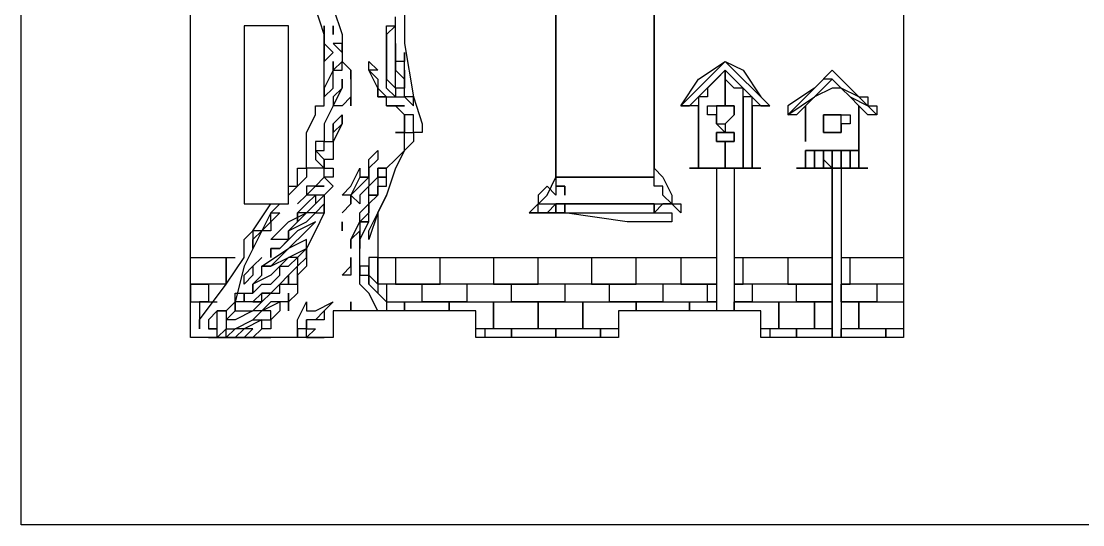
# Model space of a CAD drawing. Header units: millimetres. Extents: x 0 to 600, y 0 to 450.
# Drawn here: x 0 to 119.1, y 0 to 56.5 of the extents above; entities that cross this region are included whole.
import ezdxf

# ---------------------------------------------------------------- set-up
doc = ezdxf.new("R2010")
doc.units = ezdxf.units.MM
for name, color, linetype in [('border- do not edit', 2, 'Continuous'), ('Engraving', 1, 'Continuous'), ('External Cuts', 5, 'Continuous'), ('Holes and apertures', 3, 'Continuous')]:
    doc.layers.add(name, color=color, linetype=linetype)

msp = doc.modelspace()

# ---------------------------------------------------------------- linework, layer by layer
at = {"layer": 'border- do not edit'}
for p, q in [((0, 0), (0, 400)), ((600, 0), (0, 0))]:
    msp.add_line(p, q, dxfattribs=at)
at = {"layer": 'Engraving'}
for p, q in [((71, 70), (71, 56)), ((71, 56), (71, 68)), ((60, 64), (60, 47)), ((60, 39), (60, 62)), ((43, 59), (43, 54)), ((34, 55), (33, 58)), ((35, 58), (36, 55)), ((34, 54), (34, 56)), ((34, 56), (34, 54)), ((35, 56), (35, 56)), ((35, 56), (35, 56)), ((35, 56), (35, 55)), ((35, 55), (35, 56)), ((35, 56), (35, 56)), ((42, 56), (41, 55)), ((41, 55), (41, 56)), ((41, 56), (41, 56)), ((41, 56), (41, 56)), ((41, 56), (42, 56)), ((42, 56), (42, 57)), ((42, 55), (42, 56)), ((42, 56), (42, 56)), ((60, 47), (60, 56)), ((71, 56), (71, 40)), ((71, 42), (71, 56)), ((34, 51), (34, 55)), ((35, 55), (35, 55)), ((36, 55), (36, 53)), ((41, 55), (41, 55)), ((41, 52), (41, 55)), ((41, 55), (41, 53)), ((42, 52), (42, 55)), ((42, 55), (42, 55)), ((34, 54), (34, 52)), ((35, 53), (34, 54)), ((34, 54), (34, 54)), ((36, 54), (35, 54)), ((35, 54), (35, 54)), ((35, 54), (36, 53)), ((36, 53), (36, 54)), ((36, 54), (36, 54)), ((42, 53), (42, 54)), ((42, 54), (42, 53)), ((43, 54), (44, 48)), ((34, 52), (35, 53)), ((36, 53), (36, 53)), ((36, 53), (36, 53)), ((36, 53), (36, 52)), ((36, 53), (36, 53)), ((36, 53), (36, 53)), ((36, 53), (36, 53)), ((41, 53), (41, 50)), ((42, 52), (42, 53)), ((42, 53), (42, 51)), ((43, 52), (43, 53)), ((43, 53), (43, 52)), ((34, 52), (34, 52)), ((34, 52), (34, 52)), ((35, 51), (35, 52)), ((35, 52), (35, 52)), ((35, 52), (35, 51)), ((36, 52), (35, 51)), ((36, 52), (37, 51)), ((36, 52), (36, 52)), ((36, 52), (36, 52)), ((36, 51), (36, 52)), ((36, 52), (36, 52)), ((39, 51), (39, 52)), ((39, 52), (39, 52)), ((39, 52), (39, 52)), ((39, 52), (40, 51)), ((41, 50), (41, 52)), ((41, 52), (41, 52)), ((41, 52), (41, 52)), ((41, 52), (41, 52)), ((41, 52), (41, 52)), ((41, 52), (41, 52)), ((41, 52), (41, 52)), ((42, 50), (42, 52)), ((43, 52), (42, 52)), ((43, 51), (43, 52)), ((43, 52), (43, 52)), ((76, 50), (79, 52)), ((79, 52), (77, 50)), ((79, 52), (79, 52)), ((79, 52), (81, 51)), ((84, 47), (79, 52)), ((79, 52), (79, 52)), ((79, 52), (79, 52)), ((79, 52), (79, 52)), ((34, 47), (34, 51)), ((35, 51), (34, 49)), ((35, 50), (35, 51)), ((35, 51), (35, 51)), ((35, 51), (36, 51)), ((36, 51), (36, 51)), ((36, 51), (36, 51)), ((37, 51), (37, 50)), ((37, 50), (37, 51)), ((37, 51), (37, 51)), ((37, 51), (37, 51)), ((37, 51), (37, 50)), ((40, 49), (39, 51)), ((40, 51), (39, 51)), ((39, 51), (40, 50)), ((42, 51), (43, 50)), ((43, 50), (43, 51)), ((43, 51), (43, 51)), ((43, 51), (43, 51)), ((43, 51), (43, 50)), ((43, 49), (43, 51)), ((43, 51), (43, 51)), ((76, 48), (79, 51)), ((79, 51), (78, 50)), ((79, 50), (79, 51)), ((79, 51), (79, 50)), ((79, 49), (79, 51)), ((79, 51), (81, 49)), ((81, 51), (83, 48)), ((89, 49), (91, 51)), ((91, 51), (92, 50)), ((34, 49), (34, 48)), ((34, 48), (35, 49)), ((35, 49), (35, 50)), ((35, 47), (36, 49)), ((36, 49), (35, 48)), ((36, 50), (36, 50)), ((36, 50), (36, 50)), ((36, 50), (36, 50)), ((36, 50), (36, 50)), ((36, 50), (36, 49)), ((36, 49), (36, 50)), ((36, 50), (36, 50)), ((36, 49), (36, 49)), ((36, 49), (36, 49)), ((36, 49), (36, 49)), ((36, 49), (36, 49)), ((37, 50), (37, 50)), ((37, 50), (37, 49)), ((37, 49), (37, 49)), ((37, 49), (37, 48)), ((40, 50), (40, 49)), ((40, 48), (40, 49)), ((40, 49), (41, 48)), ((40, 48), (40, 49)), ((40, 49), (40, 49)), ((40, 49), (40, 48)), ((41, 49), (41, 50)), ((41, 50), (42, 49)), ((42, 48), (41, 49)), ((41, 49), (41, 49)), ((42, 49), (42, 50)), ((42, 50), (42, 50)), ((42, 50), (42, 50)), ((42, 50), (42, 50)), ((43, 49), (42, 49)), ((42, 49), (42, 49)), ((42, 49), (42, 49)), ((42, 49), (42, 49)), ((42, 49), (42, 49)), ((42, 49), (42, 49)), ((42, 49), (42, 48)), ((43, 50), (43, 49)), ((43, 48), (43, 49)), ((74, 47), (76, 50)), ((77, 50), (74, 47)), ((78, 50), (77, 49)), ((77, 49), (77, 48)), ((80, 49), (79, 50)), ((79, 50), (79, 49)), ((79, 49), (79, 47)), ((79, 47), (79, 49)), ((81, 49), (80, 49)), ((81, 48), (81, 49)), ((81, 49), (83, 47)), ((86, 46), (89, 49)), ((89, 49), (86, 47)), ((90, 50), (89, 49)), ((89, 48), (91, 50)), ((91, 49), (89, 48)), ((91, 50), (90, 50)), ((92, 49), (91, 50)), ((91, 50), (91, 50)), ((91, 50), (91, 50)), ((91, 50), (92, 49)), ((92, 49), (91, 49)), ((91, 49), (91, 49)), ((91, 49), (91, 49)), ((92, 50), (93, 49)), ((94, 48), (92, 49)), ((92, 49), (93, 48)), ((93, 48), (92, 49)), ((93, 49), (94, 48)), ((35, 48), (35, 47)), ((37, 48), (36, 47)), ((37, 47), (37, 48)), ((37, 48), (37, 47)), ((41, 48), (40, 48)), ((40, 48), (40, 48)), ((40, 48), (41, 48)), ((41, 48), (40, 48)), ((40, 48), (40, 48)), ((41, 47), (41, 48)), ((41, 48), (41, 48)), ((41, 48), (41, 48)), ((41, 48), (41, 48)), ((41, 48), (42, 48)), ((42, 48), (42, 48)), ((42, 48), (43, 48)), ((42, 48), (42, 48)), ((42, 48), (42, 48)), ((43, 48), (43, 48)), ((44, 48), (43, 48)), ((43, 48), (44, 47)), ((44, 48), (45, 45)), ((44, 48), (44, 48)), ((44, 47), (44, 48)), ((44, 48), (44, 48)), ((75, 47), (76, 48)), ((77, 48), (76, 48)), ((76, 48), (76, 47)), ((81, 44), (81, 48)), ((82, 48), (81, 48)), ((81, 48), (81, 44)), ((82, 47), (82, 48)), ((83, 48), (84, 47)), ((86, 46), (89, 48)), ((89, 48), (88, 47)), ((94, 47), (93, 48)), ((93, 48), (93, 48)), ((93, 48), (93, 48)), ((93, 48), (93, 48)), ((93, 48), (95, 47)), ((93, 48), (93, 48)), ((93, 48), (93, 48)), ((93, 48), (93, 48)), ((95, 47), (94, 48)), ((94, 48), (94, 48)), ((94, 48), (94, 48)), ((94, 48), (95, 48)), ((94, 48), (94, 48)), ((94, 48), (94, 48)), ((94, 48), (94, 48)), ((94, 48), (94, 48)), ((95, 48), (95, 47)), ((33, 46), (33, 47)), ((33, 47), (34, 47)), ((35, 47), (34, 45)), ((36, 47), (35, 47)), ((35, 47), (35, 47)), ((35, 47), (35, 47)), ((37, 47), (37, 47)), ((37, 47), (37, 47)), ((37, 47), (37, 47)), ((37, 47), (37, 47)), ((37, 47), (37, 47)), ((42, 47), (41, 47)), ((41, 47), (41, 47)), ((41, 47), (41, 47)), ((41, 47), (42, 47)), ((42, 47), (41, 47)), ((43, 46), (42, 47)), ((43, 47), (42, 47)), ((42, 47), (42, 47)), ((42, 47), (42, 47)), ((42, 47), (43, 47)), ((43, 47), (43, 47)), ((43, 47), (43, 47)), ((43, 47), (43, 47)), ((44, 47), (44, 47)), ((60, 39), (60, 47)), ((60, 47), (60, 39)), ((75, 47), (74, 47)), ((74, 47), (74, 47)), ((74, 47), (74, 47)), ((74, 47), (74, 47)), ((74, 47), (74, 47)), ((74, 47), (75, 47)), ((76, 47), (75, 47)), ((75, 47), (75, 47)), ((76, 44), (76, 47)), ((76, 47), (76, 47)), ((76, 47), (76, 47)), ((76, 47), (76, 44)), ((77, 46), (77, 47)), ((77, 47), (78, 47)), ((78, 47), (78, 47)), ((78, 47), (78, 47)), ((78, 47), (78, 47)), ((78, 47), (78, 47)), ((78, 47), (79, 47)), ((79, 47), (78, 47)), ((78, 47), (78, 47)), ((78, 47), (78, 47)), ((78, 47), (78, 47)), ((78, 47), (78, 47)), ((78, 47), (78, 47)), ((78, 47), (78, 47)), ((78, 47), (78, 46)), ((79, 47), (79, 47)), ((79, 47), (80, 47)), ((79, 47), (79, 47)), ((80, 47), (79, 47)), ((79, 47), (79, 47)), ((79, 47), (79, 47)), ((79, 47), (79, 47)), ((80, 47), (80, 47)), ((80, 47), (80, 47)), ((80, 47), (80, 47)), ((80, 47), (80, 47)), ((80, 47), (80, 47)), ((80, 47), (80, 46)), ((80, 46), (80, 47)), ((80, 47), (80, 47)), ((80, 47), (80, 47)), ((80, 47), (80, 47)), ((80, 47), (80, 47)), ((80, 47), (80, 47)), ((83, 47), (82, 47)), ((82, 47), (82, 47)), ((82, 47), (82, 44)), ((82, 44), (82, 47)), ((84, 47), (83, 47)), ((83, 47), (83, 47)), ((83, 47), (83, 47)), ((83, 47), (84, 47)), ((84, 47), (84, 47)), ((84, 47), (84, 47)), ((84, 47), (84, 47)), ((86, 47), (86, 46)), ((88, 47), (87, 46)), ((88, 44), (88, 47)), ((88, 47), (88, 47)), ((88, 47), (88, 47)), ((88, 47), (88, 45)), ((94, 45), (94, 47)), ((94, 47), (94, 47)), ((95, 46), (94, 47)), ((94, 47), (94, 46)), ((95, 47), (96, 46)), ((96, 46), (95, 47)), ((95, 47), (96, 47)), ((96, 47), (96, 46)), ((32, 44), (33, 46)), ((35, 45), (36, 46)), ((36, 46), (35, 45)), ((36, 46), (36, 46)), ((36, 46), (36, 46)), ((36, 46), (36, 45)), ((36, 45), (36, 46)), ((36, 46), (36, 46)), ((36, 46), (36, 46)), ((36, 46), (36, 46)), ((44, 46), (43, 46)), ((43, 46), (43, 45)), ((43, 45), (43, 46)), ((43, 46), (43, 46)), ((44, 44), (44, 46)), ((44, 46), (44, 46)), ((44, 46), (44, 46)), ((78, 46), (77, 46)), ((77, 46), (77, 46)), ((78, 45), (78, 46)), ((78, 46), (78, 46)), ((78, 46), (78, 46)), ((78, 46), (78, 46)), ((78, 46), (78, 45)), ((80, 46), (79, 45)), ((79, 45), (80, 46)), ((80, 46), (80, 46)), ((80, 46), (80, 46)), ((80, 46), (80, 46)), ((80, 46), (80, 46)), ((80, 46), (80, 46)), ((87, 46), (86, 46)), ((86, 46), (86, 46)), ((86, 46), (86, 46)), ((86, 46), (86, 46)), ((86, 46), (86, 46)), ((86, 46), (86, 46)), ((86, 46), (86, 46)), ((90, 45), (90, 46)), ((90, 46), (90, 46)), ((90, 46), (90, 46)), ((90, 46), (90, 46)), ((90, 46), (90, 46)), ((90, 46), (90, 46)), ((90, 46), (90, 46)), ((90, 46), (91, 46)), ((91, 46), (90, 46)), ((90, 46), (90, 46)), ((90, 46), (90, 46)), ((90, 46), (90, 46)), ((90, 46), (90, 46)), ((90, 46), (90, 46)), ((90, 46), (90, 46)), ((90, 46), (90, 45)), ((91, 46), (91, 46)), ((91, 46), (91, 46)), ((91, 46), (92, 46)), ((92, 46), (91, 46)), ((91, 46), (91, 46)), ((91, 46), (91, 46)), ((91, 46), (91, 46)), ((92, 46), (92, 46)), ((92, 46), (92, 46)), ((92, 46), (92, 46)), ((92, 46), (92, 46)), ((92, 46), (93, 46)), ((92, 45), (92, 46)), ((92, 46), (92, 46)), ((92, 46), (92, 46)), ((92, 46), (92, 46)), ((92, 46), (92, 46)), ((92, 46), (92, 46)), ((93, 46), (93, 46)), ((93, 46), (93, 46)), ((93, 46), (93, 45)), ((94, 46), (94, 44)), ((96, 46), (95, 46)), ((96, 46), (96, 46)), ((96, 46), (96, 46)), ((96, 46), (96, 46)), ((96, 46), (96, 46)), ((34, 45), (34, 44)), ((35, 44), (35, 45)), ((35, 45), (35, 45)), ((35, 45), (35, 44)), ((35, 44), (35, 45)), ((35, 45), (35, 45)), ((36, 45), (35, 43)), ((35, 45), (35, 45)), ((35, 45), (35, 44)), ((35, 44), (36, 45)), ((36, 45), (36, 45)), ((43, 45), (43, 44)), ((43, 44), (43, 45)), ((45, 45), (45, 44)), ((79, 44), (78, 45)), ((78, 45), (79, 45)), ((79, 45), (79, 44)), ((79, 45), (79, 45)), ((79, 45), (79, 45)), ((79, 45), (79, 45)), ((88, 45), (88, 43)), ((90, 44), (90, 45)), ((90, 45), (90, 45)), ((90, 45), (90, 45)), ((90, 45), (90, 44)), ((93, 45), (92, 45)), ((92, 45), (92, 45)), ((92, 45), (92, 44)), ((92, 44), (92, 45)), ((92, 45), (92, 45)), ((92, 45), (92, 45)), ((94, 42), (94, 45)), ((32, 42), (32, 44)), ((34, 43), (33, 43)), ((33, 43), (33, 43)), ((33, 43), (33, 43)), ((33, 43), (33, 42)), ((34, 44), (34, 43)), ((34, 43), (34, 43)), ((34, 43), (34, 43)), ((34, 43), (35, 43)), ((34, 42), (34, 43)), ((34, 43), (34, 43)), ((35, 43), (35, 44)), ((35, 44), (35, 44)), ((35, 44), (35, 44)), ((35, 44), (35, 44)), ((35, 44), (35, 44)), ((35, 44), (35, 44)), ((35, 43), (35, 43)), ((35, 43), (35, 42)), ((43, 44), (42, 44)), ((42, 44), (43, 44)), ((43, 44), (44, 44)), ((43, 43), (43, 44)), ((43, 44), (43, 44)), ((43, 44), (43, 44)), ((43, 44), (43, 44)), ((43, 44), (43, 44)), ((44, 43), (43, 42)), ((43, 42), (43, 43)), ((43, 43), (43, 43)), ((45, 44), (44, 44)), ((44, 44), (44, 44)), ((44, 44), (44, 44)), ((44, 44), (44, 43)), ((44, 43), (44, 43)), ((76, 40), (76, 44)), ((76, 44), (76, 40)), ((78, 43), (78, 44)), ((78, 44), (78, 44)), ((78, 44), (78, 44)), ((78, 44), (79, 44)), ((79, 44), (78, 44)), ((78, 44), (78, 44)), ((78, 44), (78, 44)), ((78, 44), (78, 43)), ((79, 43), (78, 43)), ((78, 43), (78, 43)), ((78, 43), (78, 43)), ((78, 43), (78, 43)), ((78, 43), (78, 43)), ((78, 43), (78, 43)), ((78, 43), (78, 43)), ((78, 43), (78, 43)), ((78, 43), (78, 43)), ((78, 43), (78, 43)), ((78, 43), (78, 43)), ((78, 43), (78, 43)), ((78, 43), (79, 43)), ((79, 44), (79, 44)), ((79, 44), (79, 44)), ((79, 44), (79, 44)), ((79, 44), (79, 44)), ((79, 44), (79, 44)), ((79, 44), (79, 44)), ((79, 44), (79, 44)), ((79, 44), (80, 44)), ((80, 44), (79, 44)), ((79, 44), (79, 44)), ((79, 44), (79, 44)), ((79, 42), (79, 43)), ((79, 43), (79, 43)), ((80, 43), (79, 43)), ((79, 43), (79, 43)), ((79, 43), (79, 43)), ((79, 43), (79, 42)), ((79, 43), (79, 43)), ((79, 43), (80, 43)), ((80, 44), (80, 44)), ((80, 44), (80, 44)), ((80, 44), (80, 44)), ((80, 44), (80, 43)), ((80, 43), (80, 44)), ((80, 43), (80, 43)), ((80, 43), (80, 43)), ((80, 43), (80, 43)), ((80, 43), (80, 43)), ((80, 43), (80, 43)), ((80, 43), (80, 43)), ((80, 43), (80, 43)), ((80, 43), (80, 43)), ((80, 43), (80, 43)), ((80, 43), (80, 43)), ((80, 43), (80, 43)), ((81, 40), (81, 44)), ((81, 44), (81, 40)), ((82, 44), (82, 40)), ((82, 40), (82, 44)), ((88, 43), (88, 44)), ((88, 44), (88, 44)), ((88, 43), (88, 43)), ((88, 43), (88, 43)), ((88, 43), (88, 43)), ((91, 44), (90, 44)), ((90, 44), (91, 44)), ((91, 44), (91, 44)), ((92, 44), (91, 44)), ((91, 44), (91, 44)), ((91, 44), (91, 44)), ((91, 44), (91, 44)), ((91, 44), (91, 44)), ((91, 44), (91, 44)), ((91, 44), (91, 44)), ((91, 44), (91, 44)), ((91, 44), (92, 44)), ((92, 44), (92, 44)), ((94, 44), (94, 40)), ((32, 41), (32, 42)), ((34, 41), (33, 42)), ((33, 42), (33, 42)), ((33, 42), (33, 42)), ((33, 42), (33, 41)), ((33, 42), (34, 42)), ((34, 42), (34, 42)), ((34, 42), (34, 42)), ((34, 42), (34, 42)), ((35, 42), (35, 42)), ((35, 42), (35, 42)), ((35, 42), (35, 42)), ((35, 42), (35, 41)), ((39, 41), (40, 42)), ((40, 42), (40, 41)), ((43, 42), (42, 40)), ((42, 41), (43, 42)), ((71, 41), (71, 42)), ((71, 42), (71, 42)), ((71, 42), (71, 42)), ((79, 42), (79, 40)), ((79, 40), (79, 42)), ((88, 41), (88, 42)), ((88, 42), (88, 42)), ((88, 42), (88, 42)), ((88, 42), (88, 42)), ((88, 42), (88, 41)), ((88, 41), (88, 42)), ((88, 42), (89, 42)), ((91, 42), (88, 42)), ((88, 42), (91, 42)), ((89, 42), (88, 42)), ((88, 42), (88, 41)), ((88, 42), (88, 42)), ((88, 42), (88, 42)), ((88, 42), (88, 42)), ((88, 42), (88, 42)), ((88, 42), (88, 42)), ((88, 42), (88, 42)), ((88, 42), (88, 42)), ((88, 42), (88, 42)), ((88, 42), (88, 42)), ((88, 42), (88, 42)), ((88, 42), (88, 42)), ((88, 42), (88, 42)), ((88, 42), (88, 42)), ((88, 42), (88, 42)), ((88, 42), (88, 42)), ((88, 42), (88, 42)), ((89, 42), (89, 42)), ((89, 42), (89, 41)), ((89, 41), (89, 42)), ((89, 42), (89, 42)), ((89, 42), (89, 42)), ((89, 42), (90, 42)), ((90, 42), (89, 42)), ((89, 42), (89, 42)), ((89, 42), (89, 42)), ((89, 42), (89, 41)), ((89, 41), (89, 42)), ((89, 42), (89, 42)), ((90, 41), (90, 42)), ((90, 42), (90, 42)), ((90, 42), (90, 42)), ((90, 42), (90, 42)), ((90, 42), (90, 42)), ((90, 42), (90, 42)), ((90, 42), (90, 42)), ((90, 42), (90, 41)), ((90, 41), (90, 42)), ((90, 42), (91, 42)), ((91, 42), (90, 42)), ((90, 42), (90, 41)), ((91, 42), (91, 42)), ((91, 42), (91, 41)), ((91, 41), (91, 42)), ((91, 42), (91, 42)), ((91, 42), (92, 42)), ((92, 42), (91, 42)), ((91, 42), (91, 42)), ((91, 42), (91, 41)), ((93, 42), (91, 42)), ((91, 42), (94, 42)), ((91, 41), (91, 42)), ((91, 42), (91, 42)), ((92, 42), (92, 42)), ((92, 42), (92, 42)), ((92, 41), (92, 42)), ((92, 42), (92, 42)), ((92, 42), (92, 42)), ((92, 42), (92, 42)), ((92, 42), (92, 42)), ((92, 42), (92, 42)), ((92, 42), (92, 42)), ((92, 42), (92, 41)), ((92, 41), (92, 42)), ((92, 42), (93, 42)), ((93, 42), (93, 42)), ((93, 42), (93, 41)), ((93, 41), (93, 42)), ((93, 42), (93, 42)), ((93, 42), (94, 42)), ((94, 42), (93, 42)), ((93, 42), (93, 42)), ((93, 42), (93, 41)), ((94, 42), (93, 42)), ((93, 41), (93, 42)), ((93, 42), (93, 42)), ((93, 42), (93, 42)), ((93, 42), (93, 41)), ((94, 41), (94, 42)), ((94, 42), (94, 42)), ((94, 42), (94, 42)), ((94, 42), (94, 42)), ((94, 42), (94, 42)), ((94, 42), (94, 42)), ((94, 42), (94, 42)), ((94, 42), (94, 42)), ((94, 42), (94, 42)), ((32, 40), (32, 41)), ((33, 41), (33, 41)), ((33, 41), (33, 41)), ((33, 41), (34, 40)), ((35, 41), (34, 41)), ((34, 40), (34, 41)), ((34, 41), (34, 41)), ((34, 41), (34, 41)), ((34, 41), (34, 40)), ((39, 40), (39, 41)), ((40, 41), (39, 40)), ((41, 40), (42, 41)), ((71, 39), (71, 41)), ((71, 41), (71, 41)), ((88, 40), (88, 41)), ((88, 41), (88, 41)), ((88, 41), (88, 41)), ((88, 41), (88, 40)), ((88, 40), (88, 41)), ((88, 41), (88, 41)), ((88, 41), (88, 41)), ((88, 41), (88, 40)), ((88, 40), (88, 41)), ((88, 41), (88, 41)), ((88, 41), (88, 40)), ((89, 41), (89, 41)), ((89, 41), (89, 40)), ((89, 40), (89, 41)), ((89, 41), (89, 41)), ((89, 41), (89, 41)), ((89, 41), (89, 40)), ((89, 40), (89, 41)), ((89, 41), (89, 41)), ((89, 41), (89, 41)), ((90, 40), (90, 41)), ((90, 41), (90, 41)), ((90, 41), (90, 41)), ((90, 41), (90, 40)), ((90, 40), (90, 41)), ((90, 41), (90, 41)), ((90, 41), (91, 40)), ((91, 41), (91, 41)), ((91, 41), (91, 40)), ((91, 40), (91, 41)), ((91, 41), (91, 41)), ((91, 41), (91, 41)), ((91, 41), (91, 40)), ((91, 40), (91, 41)), ((91, 41), (91, 41)), ((91, 41), (91, 41)), ((92, 40), (92, 41)), ((92, 41), (92, 41)), ((92, 41), (92, 41)), ((92, 41), (92, 40)), ((92, 40), (92, 41)), ((92, 41), (92, 41)), ((93, 41), (93, 41)), ((93, 41), (93, 40)), ((93, 40), (93, 41)), ((93, 41), (93, 41)), ((93, 41), (93, 41)), ((93, 41), (93, 40)), ((93, 41), (93, 40)), ((93, 40), (93, 41)), ((93, 41), (93, 41)), ((93, 41), (93, 41)), ((94, 40), (94, 41)), ((31, 39), (31, 40)), ((31, 40), (32, 40)), ((33, 40), (32, 40)), ((32, 40), (32, 40)), ((32, 40), (32, 40)), ((32, 40), (32, 39)), ((34, 40), (33, 40)), ((33, 40), (33, 40)), ((34, 40), (34, 40)), ((34, 40), (35, 40)), ((34, 39), (34, 40)), ((34, 40), (34, 40)), ((35, 40), (35, 40)), ((35, 40), (35, 39)), ((37, 38), (38, 40)), ((38, 40), (38, 40)), ((38, 40), (38, 40)), ((38, 40), (38, 40)), ((38, 40), (38, 39)), ((39, 39), (39, 40)), ((39, 40), (39, 39)), ((40, 39), (40, 40)), ((40, 40), (40, 40)), ((40, 40), (40, 40)), ((40, 40), (41, 40)), ((41, 40), (40, 40)), ((40, 40), (40, 39)), ((42, 40), (41, 37)), ((41, 40), (41, 40)), ((41, 40), (41, 40)), ((41, 39), (41, 40)), ((71, 40), (72, 39)), ((75, 40), (75, 40)), ((75, 40), (75, 40)), ((75, 40), (76, 40)), ((79, 40), (75, 40)), ((75, 40), (75, 40)), ((79, 40), (75, 40)), ((75, 40), (75, 40)), ((75, 40), (75, 40)), ((75, 40), (79, 40)), ((76, 40), (77, 40)), ((77, 40), (79, 40)), ((78, 40), (78, 24)), ((83, 40), (79, 40)), ((83, 40), (79, 40)), ((79, 40), (83, 40)), ((79, 40), (80, 40)), ((80, 40), (81, 40)), ((80, 40), (80, 30)), ((81, 40), (82, 40)), ((82, 40), (82, 40)), ((82, 40), (83, 40)), ((82, 40), (82, 40)), ((83, 40), (83, 40)), ((83, 40), (83, 40)), ((83, 40), (83, 40)), ((83, 40), (83, 40)), ((87, 40), (87, 40)), ((87, 40), (87, 40)), ((87, 40), (88, 40)), ((91, 40), (87, 40)), ((87, 40), (87, 40)), ((91, 40), (87, 40)), ((87, 40), (87, 40)), ((87, 40), (87, 40)), ((87, 40), (91, 40)), ((87, 40), (90, 40)), ((88, 40), (88, 40)), ((88, 40), (88, 40)), ((88, 40), (88, 40)), ((88, 40), (88, 40)), ((88, 40), (89, 40)), ((89, 40), (89, 40)), ((89, 40), (90, 40)), ((89, 40), (89, 40)), ((90, 40), (90, 40)), ((90, 40), (91, 40)), ((91, 40), (91, 40)), ((91, 40), (91, 40)), ((91, 40), (92, 40)), ((95, 40), (91, 40)), ((95, 40), (91, 40)), ((91, 40), (95, 40)), ((91, 40), (91, 40)), ((91, 40), (91, 40)), ((91, 40), (91, 40)), ((91, 40), (91, 40)), ((91, 40), (92, 40)), ((91, 30), (91, 40)), ((91, 40), (91, 21)), ((92, 40), (92, 40)), ((92, 40), (92, 40)), ((92, 40), (92, 40)), ((92, 40), (92, 40)), ((92, 40), (92, 40)), ((92, 40), (92, 40)), ((92, 40), (92, 30)), ((93, 40), (93, 40)), ((93, 40), (94, 40)), ((93, 40), (93, 40)), ((93, 40), (93, 40)), ((94, 40), (94, 40)), ((94, 40), (94, 40)), ((94, 40), (94, 40)), ((94, 40), (94, 40)), ((94, 40), (94, 40)), ((94, 40), (95, 40)), ((95, 40), (95, 40)), ((95, 40), (95, 40)), ((95, 40), (95, 40)), ((95, 40), (95, 40)), ((95, 40), (95, 40)), ((31, 38), (31, 39)), ((31, 39), (31, 39)), ((31, 39), (31, 39)), ((31, 39), (31, 39)), ((31, 39), (31, 39)), ((32, 39), (31, 38)), ((33, 38), (34, 39)), ((35, 39), (34, 39)), ((34, 39), (34, 39)), ((34, 39), (35, 38)), ((34, 39), (34, 39)), ((38, 39), (37, 37)), ((38, 38), (39, 39)), ((39, 39), (38, 39)), ((38, 39), (39, 39)), ((39, 39), (39, 39)), ((39, 39), (39, 38)), ((39, 38), (40, 39)), ((40, 39), (40, 39)), ((40, 39), (40, 39)), ((40, 39), (40, 39)), ((40, 39), (41, 39)), ((41, 39), (40, 39)), ((40, 39), (40, 38)), ((41, 38), (41, 39)), ((41, 39), (41, 39)), ((41, 39), (41, 39)), ((59, 37), (60, 39)), ((65, 39), (60, 39)), ((60, 39), (68, 39)), ((60, 39), (60, 38)), ((63, 39), (63, 39)), ((63, 39), (63, 39)), ((70, 39), (65, 39)), ((68, 39), (71, 39)), ((71, 39), (70, 39)), ((71, 38), (71, 39)), ((72, 39), (73, 37)), ((30, 38), (31, 38)), ((31, 38), (30, 37)), ((32, 37), (31, 36)), ((31, 36), (32, 37)), ((32, 37), (33, 38)), ((33, 38), (32, 38)), ((32, 38), (32, 37)), ((32, 37), (33, 38)), ((32, 36), (33, 37)), ((34, 37), (32, 37)), ((32, 37), (32, 37)), ((33, 38), (34, 38)), ((34, 38), (33, 38)), ((33, 37), (33, 37)), ((33, 37), (33, 36)), ((33, 36), (34, 37)), ((35, 38), (34, 37)), ((34, 38), (34, 38)), ((34, 38), (34, 38)), ((34, 37), (34, 35)), ((34, 37), (34, 37)), ((34, 37), (34, 37)), ((35, 38), (35, 38)), ((35, 38), (35, 38)), ((35, 38), (35, 38)), ((35, 38), (35, 38)), ((35, 38), (35, 38)), ((35, 38), (35, 38)), ((36, 37), (37, 38)), ((37, 37), (36, 37)), ((36, 37), (36, 37)), ((36, 37), (36, 37)), ((37, 37), (38, 38)), ((38, 36), (37, 37)), ((37, 37), (37, 36)), ((37, 36), (37, 37)), ((39, 38), (38, 37)), ((38, 37), (38, 37)), ((38, 37), (38, 36)), ((39, 37), (39, 38)), ((39, 38), (39, 38)), ((39, 38), (39, 38)), ((39, 38), (39, 38)), ((39, 36), (40, 37)), ((40, 37), (39, 36)), ((39, 36), (39, 37)), ((39, 37), (39, 37)), ((40, 37), (39, 37)), ((39, 37), (39, 37)), ((39, 37), (39, 37)), ((39, 37), (40, 37)), ((40, 38), (41, 38)), ((40, 38), (40, 38)), ((40, 38), (40, 38)), ((40, 38), (40, 37)), ((40, 37), (40, 38)), ((40, 38), (40, 38)), ((41, 37), (40, 35)), ((40, 37), (40, 37)), ((40, 35), (41, 37)), ((41, 37), (40, 35)), ((57, 35), (59, 37)), ((59, 38), (58, 37)), ((58, 37), (58, 36)), ((60, 37), (59, 38)), ((59, 38), (59, 38)), ((60, 38), (61, 38)), ((61, 38), (60, 38)), ((60, 38), (60, 37)), ((60, 37), (60, 37)), ((61, 38), (61, 38)), ((61, 38), (61, 38)), ((61, 37), (61, 38)), ((61, 38), (61, 38)), ((61, 38), (61, 37)), ((61, 37), (61, 37)), ((61, 37), (61, 37)), ((61, 37), (61, 37)), ((72, 38), (71, 38)), ((71, 38), (71, 38)), ((71, 38), (71, 38)), ((71, 38), (71, 38)), ((71, 38), (71, 38)), ((72, 37), (72, 38)), ((72, 38), (72, 38)), ((73, 36), (72, 37)), ((73, 37), (73, 36)), ((26, 33), (28, 36)), ((29, 36), (28, 35)), ((29, 36), (29, 36)), ((31, 35), (32, 36)), ((33, 36), (32, 35)), ((32, 35), (33, 36)), ((34, 36), (33, 35)), ((33, 36), (33, 36)), ((34, 35), (34, 36)), ((34, 36), (34, 36)), ((34, 36), (34, 36)), ((36, 35), (37, 36)), ((37, 36), (36, 35)), ((37, 36), (37, 36)), ((37, 36), (37, 36)), ((37, 36), (37, 36)), ((37, 36), (37, 36)), ((38, 35), (39, 36)), ((38, 36), (38, 36)), ((38, 36), (38, 36)), ((39, 36), (39, 36)), ((39, 36), (39, 36)), ((39, 35), (39, 36)), ((39, 36), (39, 36)), ((39, 36), (39, 35)), ((58, 36), (57, 35)), ((58, 35), (58, 36)), ((58, 36), (58, 36)), ((58, 36), (66, 36)), ((60, 36), (59, 35)), ((61, 36), (60, 36)), ((60, 36), (60, 36)), ((60, 36), (60, 35)), ((60, 35), (60, 36)), ((61, 35), (61, 36)), ((63, 36), (61, 36)), ((61, 36), (61, 35)), ((68, 36), (63, 36)), ((66, 36), (73, 36)), ((70, 36), (68, 36)), ((71, 36), (70, 36)), ((72, 36), (71, 35)), ((71, 35), (71, 36)), ((71, 35), (71, 36)), ((71, 36), (71, 36)), ((71, 36), (71, 36)), ((71, 36), (71, 35)), ((73, 36), (72, 36)), ((72, 36), (72, 36)), ((73, 36), (74, 36)), ((74, 35), (73, 36)), ((74, 36), (74, 35)), ((28, 35), (27, 33)), ((28, 34), (28, 35)), ((28, 35), (29, 35)), ((29, 35), (28, 34)), ((29, 35), (29, 35)), ((30, 34), (32, 35)), ((32, 35), (31, 35)), ((31, 35), (31, 34)), ((31, 34), (31, 35)), ((32, 35), (31, 34)), ((32, 34), (33, 35)), ((33, 35), (32, 35)), ((32, 35), (32, 35)), ((32, 35), (32, 35)), ((34, 35), (33, 33)), ((33, 35), (34, 35)), ((36, 35), (36, 35)), ((36, 35), (36, 35)), ((38, 34), (38, 35)), ((39, 35), (38, 34)), ((39, 34), (39, 35)), ((39, 35), (39, 35)), ((40, 35), (39, 32)), ((39, 33), (40, 35)), ((40, 35), (40, 32)), ((40, 35), (40, 35)), ((61, 35), (57, 35)), ((57, 35), (59, 35)), ((57, 35), (57, 35)), ((59, 35), (58, 35)), ((59, 35), (60, 35)), ((59, 35), (59, 35)), ((60, 35), (60, 35)), ((60, 35), (61, 35)), ((60, 35), (60, 35)), ((60, 35), (60, 35)), ((68, 34), (61, 35)), ((61, 35), (61, 35)), ((61, 35), (62, 35)), ((62, 35), (63, 35)), ((63, 35), (66, 35)), ((66, 35), (68, 35)), ((68, 35), (70, 35)), ((68, 35), (68, 35)), ((70, 35), (71, 35)), ((71, 35), (72, 35)), ((71, 35), (71, 35)), ((71, 35), (71, 35)), ((71, 35), (71, 35)), ((71, 35), (71, 35)), ((72, 35), (72, 35)), ((72, 35), (72, 35)), ((72, 35), (73, 35)), ((73, 35), (73, 35)), ((73, 35), (73, 35)), ((73, 35), (73, 35)), ((73, 35), (73, 35)), ((73, 35), (73, 35)), ((73, 35), (73, 35)), ((73, 35), (73, 34)), ((74, 35), (74, 35)), ((27, 33), (28, 34)), ((28, 34), (28, 33)), ((28, 32), (30, 34)), ((30, 33), (32, 34)), ((31, 34), (30, 33)), ((33, 34), (31, 33)), ((32, 33), (33, 34)), ((33, 34), (33, 34)), ((33, 34), (33, 34)), ((36, 34), (36, 34)), ((36, 34), (36, 34)), ((36, 34), (36, 33)), ((36, 33), (36, 34)), ((36, 34), (36, 34)), ((37, 32), (38, 34)), ((38, 32), (39, 34)), ((38, 34), (38, 34)), ((38, 34), (38, 34)), ((38, 34), (39, 34)), ((39, 34), (38, 34)), ((38, 34), (38, 33)), ((39, 34), (39, 34)), ((73, 34), (68, 34)), ((25, 32), (26, 33)), ((27, 33), (25, 29)), ((26, 33), (26, 33)), ((27, 33), (26, 33)), ((26, 33), (26, 32)), ((26, 32), (27, 33)), ((28, 33), (27, 33)), ((31, 33), (29, 31)), ((30, 31), (32, 33)), ((30, 32), (30, 33)), ((30, 33), (30, 33)), ((30, 33), (30, 32)), ((33, 33), (32, 31)), ((36, 33), (36, 33)), ((38, 33), (37, 32)), ((38, 31), (38, 33)), ((38, 33), (38, 32)), ((39, 32), (39, 33)), ((25, 30), (25, 32)), ((26, 32), (26, 31)), ((26, 31), (26, 32)), ((27, 29), (30, 31)), ((29, 32), (28, 32)), ((28, 32), (28, 32)), ((28, 32), (28, 32)), ((28, 32), (28, 32)), ((29, 31), (28, 31)), ((28, 31), (28, 30)), ((28, 30), (28, 31)), ((28, 31), (29, 31)), ((30, 31), (28, 29)), ((29, 31), (30, 32)), ((30, 32), (29, 32)), ((30, 32), (30, 32)), ((32, 32), (30, 31)), ((30, 30), (32, 31)), ((32, 31), (31, 30)), ((32, 31), (32, 32)), ((32, 32), (32, 32)), ((32, 31), (32, 30)), ((32, 30), (32, 31)), ((32, 31), (32, 31)), ((37, 32), (37, 31)), ((37, 31), (37, 32)), ((37, 31), (37, 31)), ((38, 32), (38, 31)), ((38, 31), (38, 32)), ((38, 32), (38, 32)), ((38, 29), (38, 31)), ((39, 32), (39, 32)), ((40, 32), (40, 30)), ((19, 30), (24, 30)), ((19, 30), (23, 30)), ((23, 27), (25, 30)), ((23, 30), (23, 27)), ((23, 27), (23, 30)), ((26, 29), (27, 30)), ((27, 30), (26, 29)), ((28, 29), (30, 30)), ((30, 30), (29, 29)), ((30, 30), (30, 30)), ((31, 30), (30, 30)), ((30, 29), (31, 30)), ((31, 30), (31, 30)), ((31, 30), (31, 30)), ((31, 30), (31, 30)), ((31, 30), (31, 30)), ((31, 30), (31, 30)), ((31, 30), (31, 29)), ((31, 29), (32, 30)), ((32, 30), (32, 29)), ((32, 30), (32, 30)), ((37, 29), (37, 30)), ((37, 30), (37, 29)), ((40, 30), (39, 30)), ((39, 30), (39, 29)), ((40, 30), (40, 27)), ((40, 29), (40, 30)), ((40, 30), (40, 30)), ((40, 30), (78, 30)), ((40, 30), (42, 30)), ((42, 30), (42, 27)), ((47, 27), (47, 30)), ((47, 30), (53, 30)), ((53, 30), (53, 27)), ((58, 27), (58, 30)), ((58, 30), (64, 30)), ((64, 30), (64, 27)), ((69, 27), (69, 30)), ((69, 30), (74, 30)), ((74, 30), (74, 27)), ((80, 30), (80, 24)), ((80, 30), (91, 30)), ((81, 27), (81, 30)), ((81, 30), (86, 30)), ((86, 30), (86, 27)), ((91, 21), (91, 30)), ((92, 30), (92, 21)), ((92, 30), (99, 30)), ((93, 27), (93, 30)), ((93, 30), (99, 30)), ((99, 30), (99, 27)), ((25, 29), (24, 25)), ((25, 28), (26, 29)), ((26, 29), (26, 28)), ((26, 29), (26, 29)), ((26, 29), (26, 29)), ((26, 29), (26, 29)), ((27, 28), (27, 29)), ((28, 29), (27, 29)), ((27, 29), (28, 29)), ((29, 29), (28, 28)), ((29, 28), (29, 29)), ((29, 29), (29, 29)), ((29, 29), (29, 29)), ((29, 29), (30, 29)), ((31, 29), (30, 28)), ((32, 29), (31, 28)), ((31, 28), (31, 29)), ((31, 29), (31, 29)), ((36, 28), (37, 29)), ((37, 29), (37, 28)), ((38, 27), (38, 29)), ((39, 29), (38, 29)), ((38, 29), (38, 29)), ((38, 29), (38, 28)), ((39, 29), (39, 28)), ((39, 28), (39, 29)), ((39, 29), (39, 29)), ((40, 27), (40, 29)), ((40, 29), (40, 29)), ((26, 28), (25, 27)), ((25, 27), (25, 28)), ((25, 28), (25, 28)), ((26, 27), (27, 28)), ((28, 28), (26, 27)), ((27, 28), (27, 28)), ((27, 28), (27, 28)), ((28, 27), (29, 28)), ((30, 28), (29, 27)), ((29, 28), (29, 28)), ((30, 27), (30, 28)), ((30, 28), (30, 28)), ((30, 28), (30, 27)), ((31, 28), (31, 28)), ((31, 28), (31, 28)), ((31, 28), (31, 27)), ((31, 27), (31, 28)), ((31, 28), (31, 28)), ((37, 28), (36, 28)), ((36, 28), (36, 28)), ((36, 28), (36, 28)), ((36, 28), (36, 28)), ((38, 28), (39, 28)), ((39, 27), (39, 28)), ((39, 28), (39, 27)), ((39, 28), (40, 27)), ((23, 27), (19, 27)), ((19, 27), (21, 27)), ((20, 23), (23, 27)), ((21, 27), (21, 25)), ((26, 26), (26, 27)), ((26, 27), (26, 27)), ((26, 27), (26, 26)), ((26, 26), (27, 27)), ((27, 27), (28, 27)), ((27, 27), (27, 27)), ((29, 27), (28, 26)), ((28, 27), (28, 27)), ((29, 26), (29, 27)), ((29, 27), (29, 27)), ((29, 27), (30, 27)), ((30, 27), (31, 27)), ((31, 27), (31, 27)), ((31, 27), (31, 26)), ((39, 26), (38, 27)), ((39, 27), (39, 27)), ((39, 27), (39, 27)), ((39, 27), (40, 26)), ((40, 26), (39, 27)), ((39, 27), (39, 27)), ((40, 27), (40, 26)), ((78, 27), (40, 27)), ((40, 27), (40, 27)), ((45, 27), (41, 27)), ((41, 27), (41, 25)), ((42, 27), (47, 27)), ((45, 25), (45, 27)), ((55, 27), (50, 27)), ((50, 27), (50, 25)), ((53, 27), (58, 27)), ((55, 25), (55, 27)), ((66, 27), (61, 27)), ((61, 27), (61, 25)), ((64, 27), (69, 27)), ((66, 25), (66, 27)), ((77, 27), (72, 27)), ((72, 27), (72, 25)), ((74, 27), (78, 27)), ((77, 25), (77, 27)), ((91, 27), (80, 27)), ((80, 27), (81, 27)), ((87, 27), (82, 27)), ((82, 27), (82, 25)), ((86, 27), (91, 27)), ((87, 25), (87, 27)), ((99, 27), (92, 27)), ((92, 25), (92, 27)), ((92, 27), (93, 27)), ((99, 27), (96, 27)), ((96, 27), (96, 25)), ((24, 26), (25, 26)), ((24, 25), (24, 26)), ((24, 26), (24, 26)), ((25, 26), (25, 26)), ((25, 26), (25, 25)), ((25, 25), (25, 26)), ((25, 26), (26, 26)), ((27, 26), (26, 25)), ((26, 26), (26, 26)), ((26, 26), (26, 26)), ((27, 25), (27, 26)), ((27, 26), (27, 26)), ((27, 26), (27, 26)), ((27, 26), (27, 26)), ((27, 26), (28, 26)), ((28, 26), (27, 26)), ((28, 26), (27, 25)), ((27, 25), (28, 26)), ((28, 26), (28, 26)), ((28, 26), (28, 26)), ((28, 26), (28, 26)), ((28, 26), (29, 26)), ((29, 26), (29, 26)), ((29, 26), (29, 26)), ((29, 26), (29, 26)), ((29, 26), (29, 26)), ((31, 26), (30, 25)), ((30, 26), (30, 26)), ((30, 26), (30, 26)), ((30, 26), (30, 25)), ((30, 25), (30, 26)), ((30, 26), (30, 26)), ((30, 26), (30, 26)), ((40, 24), (39, 26)), ((40, 26), (41, 25)), ((19, 25), (22, 25)), ((21, 25), (20, 25)), ((20, 25), (20, 22)), ((22, 24), (21, 23)), ((22, 23), (22, 24)), ((22, 24), (23, 24)), ((23, 24), (22, 24)), ((22, 24), (22, 24)), ((24, 25), (23, 24)), ((23, 24), (23, 24)), ((23, 24), (23, 23)), ((23, 23), (24, 24)), ((24, 24), (24, 25)), ((25, 25), (24, 25)), ((24, 25), (24, 24)), ((24, 25), (24, 25)), ((24, 25), (24, 25)), ((26, 24), (24, 23)), ((24, 24), (24, 24)), ((24, 24), (24, 24)), ((24, 24), (24, 24)), ((24, 24), (24, 24)), ((24, 24), (26, 24)), ((26, 25), (25, 25)), ((25, 25), (25, 25)), ((26, 24), (27, 25)), ((26, 25), (27, 25)), ((27, 25), (26, 25)), ((26, 25), (26, 25)), ((26, 25), (26, 25)), ((26, 25), (26, 25)), ((27, 24), (26, 23)), ((26, 23), (27, 24)), ((27, 24), (26, 24)), ((26, 24), (26, 24)), ((27, 24), (29, 25)), ((28, 25), (27, 24)), ((27, 25), (27, 25)), ((27, 25), (27, 25)), ((27, 25), (27, 25)), ((28, 24), (27, 24)), ((29, 25), (28, 25)), ((29, 24), (28, 23)), ((28, 23), (28, 24)), ((28, 24), (28, 24)), ((30, 25), (29, 25)), ((29, 25), (29, 24)), ((29, 25), (29, 25)), ((29, 25), (29, 25)), ((29, 24), (29, 24)), ((30, 25), (30, 25)), ((30, 25), (30, 24)), ((30, 24), (30, 25)), ((30, 25), (30, 25)), ((30, 25), (30, 25)), ((30, 25), (30, 25)), ((31, 23), (32, 25)), ((32, 25), (32, 24)), ((32, 24), (32, 24)), ((32, 24), (32, 24)), ((32, 24), (33, 24)), ((33, 24), (35, 25)), ((34, 24), (33, 23)), ((33, 23), (34, 24)), ((35, 25), (34, 24)), ((34, 24), (34, 23)), ((36, 24), (36, 24)), ((37, 24), (37, 25)), ((37, 25), (37, 25)), ((37, 25), (37, 24)), ((37, 24), (37, 24)), ((37, 24), (37, 24)), ((37, 24), (37, 24)), ((39, 24), (39, 24)), ((39, 24), (39, 24)), ((39, 24), (39, 24)), ((40, 24), (40, 24)), ((40, 24), (40, 24)), ((40, 24), (40, 24)), ((41, 25), (41, 24)), ((41, 25), (78, 25)), ((41, 25), (43, 25)), ((43, 25), (43, 24)), ((43, 24), (43, 25)), ((43, 25), (48, 25)), ((50, 25), (45, 25)), ((48, 25), (48, 24)), ((48, 24), (48, 25)), ((48, 25), (53, 25)), ((53, 25), (53, 22)), ((53, 22), (53, 25)), ((53, 25), (58, 25)), ((61, 25), (55, 25)), ((58, 25), (58, 22)), ((58, 22), (58, 25)), ((58, 25), (63, 25)), ((63, 25), (63, 22)), ((63, 22), (63, 25)), ((63, 25), (69, 25)), ((72, 25), (66, 25)), ((69, 25), (69, 24)), ((69, 24), (69, 25)), ((69, 25), (75, 25)), ((75, 25), (75, 24)), ((75, 24), (75, 25)), ((75, 25), (78, 25)), ((78, 25), (77, 25)), ((80, 25), (91, 25)), ((82, 25), (80, 25)), ((80, 25), (80, 24)), ((80, 24), (80, 25)), ((80, 25), (85, 25)), ((80, 25), (80, 25)), ((85, 25), (85, 22)), ((85, 22), (85, 25)), ((85, 25), (89, 25)), ((91, 25), (87, 25)), ((89, 25), (89, 22)), ((89, 22), (89, 25)), ((89, 25), (91, 25)), ((92, 25), (99, 25)), ((96, 25), (92, 25)), ((92, 25), (94, 25)), ((94, 25), (94, 22)), ((94, 22), (94, 25)), ((94, 25), (99, 25)), ((99, 25), (99, 22)), ((20, 22), (20, 23)), ((20, 23), (20, 23)), ((20, 23), (20, 22)), ((21, 23), (21, 22)), ((22, 22), (22, 23)), ((22, 23), (22, 23)), ((24, 23), (23, 23)), ((23, 23), (23, 23)), ((23, 23), (23, 22)), ((23, 23), (23, 23)), ((24, 22), (26, 23)), ((27, 23), (25, 22)), ((26, 23), (27, 23)), ((27, 23), (28, 23)), ((27, 23), (27, 23)), ((27, 22), (27, 23)), ((27, 23), (27, 23)), ((28, 23), (28, 22)), ((31, 21), (31, 23)), ((33, 23), (32, 23)), ((32, 23), (32, 22)), ((32, 23), (32, 23)), ((32, 23), (32, 23)), ((32, 23), (32, 23)), ((32, 23), (32, 23)), ((32, 23), (32, 22)), ((32, 22), (32, 23)), ((32, 23), (32, 23)), ((34, 23), (33, 23)), ((33, 23), (33, 23)), ((33, 23), (33, 23)), ((33, 23), (33, 23)), ((34, 23), (34, 23)), ((20, 22), (20, 22)), ((22, 22), (21, 22)), ((21, 22), (21, 22)), ((21, 22), (22, 22)), ((22, 21), (22, 22)), ((23, 22), (22, 21)), ((24, 22), (23, 21)), ((23, 21), (23, 22)), ((23, 22), (23, 22)), ((23, 22), (24, 22)), ((25, 22), (24, 22)), ((25, 22), (24, 21)), ((25, 21), (26, 22)), ((26, 22), (25, 22)), ((25, 22), (25, 22)), ((27, 22), (26, 21)), ((26, 21), (27, 22)), ((28, 22), (27, 22)), ((28, 22), (28, 22)), ((32, 22), (31, 22)), ((31, 22), (31, 22)), ((31, 22), (31, 21)), ((32, 21), (32, 22)), ((32, 22), (32, 22)), ((32, 22), (32, 22)), ((32, 22), (32, 22)), ((32, 22), (33, 22)), ((33, 22), (32, 21)), ((32, 22), (32, 22)), ((33, 22), (33, 22)), ((33, 22), (33, 22)), ((33, 22), (33, 22)), ((33, 22), (33, 22)), ((67, 22), (51, 22)), ((55, 22), (52, 22)), ((52, 22), (52, 21)), ((60, 22), (55, 22)), ((55, 22), (55, 21)), ((55, 21), (55, 22)), ((65, 22), (60, 22)), ((60, 22), (60, 21)), ((60, 21), (60, 22)), ((67, 22), (65, 22)), ((65, 22), (65, 21)), ((65, 21), (65, 22)), ((91, 22), (83, 22)), ((87, 22), (84, 22)), ((84, 22), (84, 21)), ((87, 22), (87, 21)), ((87, 21), (87, 22)), ((91, 22), (87, 22)), ((99, 22), (92, 22)), ((97, 22), (92, 22)), ((92, 22), (92, 21)), ((92, 21), (92, 22)), ((92, 22), (92, 22)), ((99, 22), (97, 22)), ((97, 22), (97, 21)), ((97, 21), (97, 22)), ((21, 21), (21, 21)), ((21, 21), (22, 21)), ((22, 21), (22, 21)), ((22, 21), (22, 21)), ((22, 21), (22, 21)), ((22, 21), (23, 21)), ((23, 21), (23, 21)), ((23, 21), (23, 21)), ((23, 21), (24, 21)), ((24, 21), (24, 21)), ((24, 21), (25, 21)), ((24, 21), (24, 21)), ((24, 21), (24, 21)), ((24, 21), (24, 21)), ((24, 21), (26, 21)), ((26, 21), (26, 21)), ((26, 21), (27, 21)), ((27, 21), (28, 21)), ((28, 21), (27, 21)), ((28, 21), (28, 21)), ((31, 21), (31, 21)), ((31, 21), (31, 21)), ((32, 21), (32, 21)), ((32, 21), (32, 21)), ((32, 21), (32, 21)), ((32, 21), (32, 21)), ((32, 21), (32, 21)), ((32, 21), (32, 21)), ((32, 21), (33, 21)), ((32, 21), (32, 21)), ((33, 21), (33, 21)), ((33, 21), (33, 21)), ((33, 21), (34, 21)), ((34, 21), (33, 21)), ((34, 21), (34, 21)), ((52, 21), (52, 21))]:
    msp.add_line(p, q, dxfattribs=at)
at = {"layer": 'External Cuts'}
msp.add_lwpolyline([(99, 151), (99, 21), (83, 21), (83, 24), (67, 24), (67, 21), (51, 21), (51, 24), (35, 24), (35, 21), (19, 21), (19, 64), (16, 64), (16, 89), (19, 89), (19, 129), (16, 129), (16, 133), (34, 143), (32, 145), (41, 150), (42, 148), (88, 174)], dxfattribs=at)
at = {"layer": 'Holes and apertures'}
for p, q in [((19, 21), (19, 30)), ((99, 30), (99, 27)), ((19, 27), (19, 25)), ((19, 25), (19, 25)), ((99, 25), (99, 22)), ((99, 22), (99, 22))]:
    msp.add_line(p, q, dxfattribs=at)
msp.add_lwpolyline([(30, 56), (25, 56), (25, 36), (30, 36)], close=True, dxfattribs=at)

doc.saveas('drawing.dxf')
